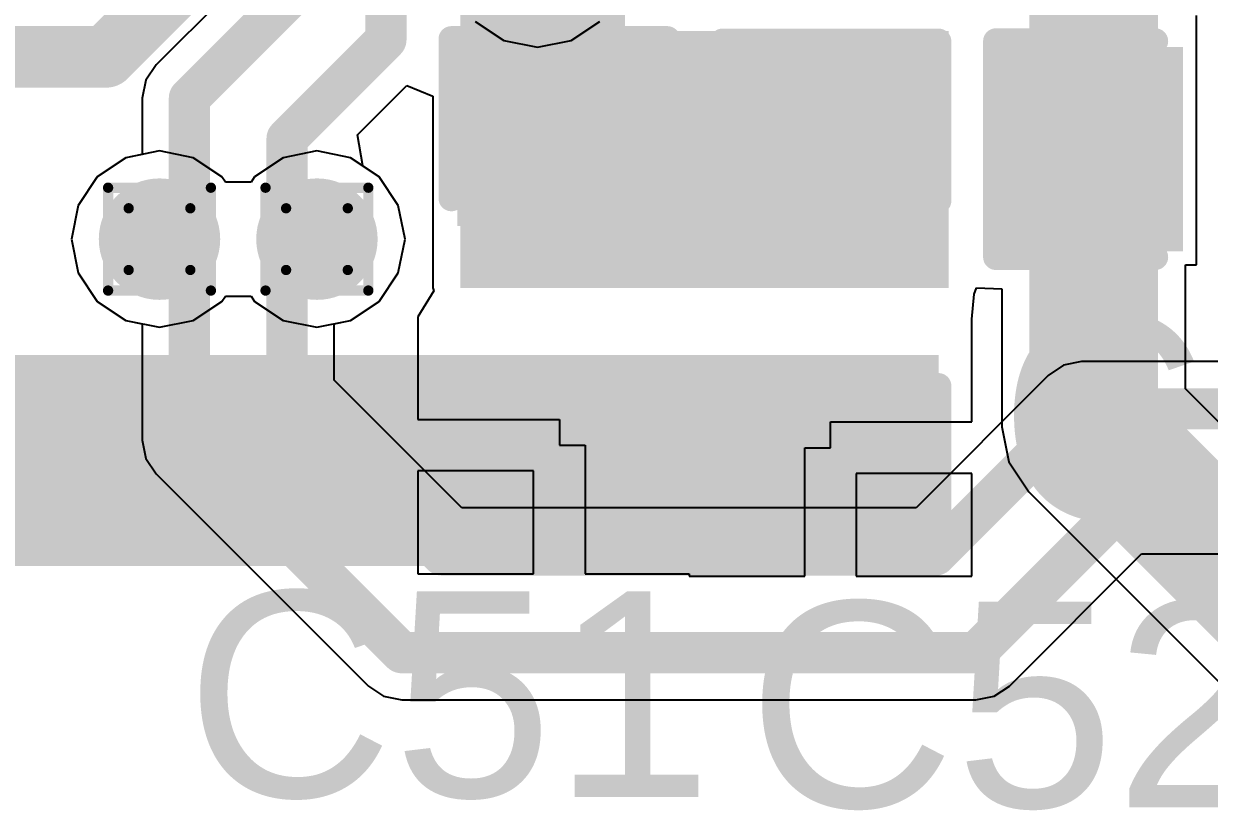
# Model space of a CAD drawing. Header units: inches. Extents: x -0.3 to 9.9, y -0.4 to 5.
# Drawn here: x 3.8748 to 4.1055, y 1.0874 to 1.2404 of the extents above; entities that cross this region are included whole.
import ezdxf

# ---------------------------------------------------------------- set-up
doc = ezdxf.new("R2010")
doc.units = ezdxf.units.IN
doc.header["$MEASUREMENT"] = 0
for name, color, linetype in [('Bottom Layer', 5, 'Continuous'), ('Bottom Solder', 6, 'Continuous'), ('Drill Drawing', 1, 'Continuous'), ('Top Layer', 1, 'Continuous'), ('Top Overlay', 2, 'Continuous'), ('Top Paste', 8, 'Continuous'), ('Top Solder', 216, 'Continuous'), ('Via Holes', 16, 'Continuous')]:
    doc.layers.add(name, color=color, linetype=linetype)
doc.styles.add('Arial', font='', dxfattribs={"height": 0.2})
doc.styles.get('Arial').set_extended_font_data('Arial')

# ---------------------------------------------------------------- blocks, each defined once
blk = doc.blocks.new('C___0603_168')
at = {"layer": 'Top Layer'}
for points in [[(-0.015, 0.0175), (-0.015, -0.0175), (-0.045, -0.0175), (-0.045, 0.0175)], [(0.045, 0.0175), (0.045, -0.0175), (0.015, -0.0175), (0.015, 0.0175)]]:
    blk.add_hatch(color=1, dxfattribs=at).paths.add_polyline_path(points)
at = {"layer": 'Top Paste'}
for points in [[(-0.015, 0.0175), (-0.015, -0.0175), (-0.045, -0.0175), (-0.045, 0.0175)], [(0.045, 0.0175), (0.045, -0.0175), (0.015, -0.0175), (0.015, 0.0175)]]:
    blk.add_hatch(color=8, dxfattribs=at).paths.add_polyline_path(points)
at = {"layer": 'Top Solder'}
for points in [[(-0.01264, 0.01986), (-0.01264, -0.01986), (-0.04736, -0.01986), (-0.04736, 0.01986)], [(0.04736, 0.01986), (0.04736, -0.01986), (0.01264, -0.01986), (0.01264, 0.01986)]]:
    blk.add_hatch(color=216, dxfattribs=at).paths.add_polyline_path(points)
at = {"layer": 'Top Overlay'}
for points in [[(-0.018, 0.021, 0.005, 0.005, 0), (-0.049, 0.021, 0.005, 0.005, 0)], [(-0.049, -0.021, 0.005, 0.005, 0), (-0.049, 0.021, 0.005, 0.005, 0)], [(0.049, 0.021, 0.005, 0.005, 0), (0.018, 0.021, 0.005, 0.005, 0)], [(0.049, -0.021, 0.005, 0.005, 0), (0.049, 0.021, 0.005, 0.005, 0)], [(-0.018, -0.021, 0.005, 0.005, 0), (-0.049, -0.021, 0.005, 0.005, 0)], [(0.049, -0.021, 0.005, 0.005, 0), (0.018, -0.021, 0.005, 0.005, 0)]]:
    blk.add_lwpolyline(points, format="xyseb", dxfattribs=at)
for points in [[(-0.05025, 0.021, 0.0025, 0.0025, 1), (-0.04775, 0.021, 0.0025, 0.0025, 1)], [(-0.05025, 0.021, 0.0025, 0.0025, 1), (-0.04775, 0.021, 0.0025, 0.0025, 1)], [(-0.01925, 0.021, 0.0025, 0.0025, 1), (-0.01675, 0.021, 0.0025, 0.0025, 1)], [(0.01675, 0.021, 0.0025, 0.0025, 1), (0.01925, 0.021, 0.0025, 0.0025, 1)], [(0.04775, 0.021, 0.0025, 0.0025, 1), (0.05025, 0.021, 0.0025, 0.0025, 1)], [(0.04775, 0.021, 0.0025, 0.0025, 1), (0.05025, 0.021, 0.0025, 0.0025, 1)], [(-0.05025, -0.021, 0.0025, 0.0025, 1), (-0.04775, -0.021, 0.0025, 0.0025, 1)], [(-0.05025, -0.021, 0.0025, 0.0025, 1), (-0.04775, -0.021, 0.0025, 0.0025, 1)], [(-0.01925, -0.021, 0.0025, 0.0025, 1), (-0.01675, -0.021, 0.0025, 0.0025, 1)], [(0.01675, -0.021, 0.0025, 0.0025, 1), (0.01925, -0.021, 0.0025, 0.0025, 1)], [(0.04775, -0.021, 0.0025, 0.0025, 1), (0.05025, -0.021, 0.0025, 0.0025, 1)], [(0.04775, -0.021, 0.0025, 0.0025, 1), (0.05025, -0.021, 0.0025, 0.0025, 1)]]:
    blk.add_lwpolyline(points, format="xyseb", close=True, dxfattribs=at)
blk = doc.blocks.new('C___0603_169')
at = {"layer": 'Top Layer'}
for points in [[(-0.015, 0.0175), (-0.015, -0.0175), (-0.045, -0.0175), (-0.045, 0.0175)], [(0.045, 0.0175), (0.045, -0.0175), (0.015, -0.0175), (0.015, 0.0175)]]:
    blk.add_hatch(color=1, dxfattribs=at).paths.add_polyline_path(points)
at = {"layer": 'Top Paste'}
for points in [[(-0.015, 0.0175), (-0.015, -0.0175), (-0.045, -0.0175), (-0.045, 0.0175)], [(0.045, 0.0175), (0.045, -0.0175), (0.015, -0.0175), (0.015, 0.0175)]]:
    blk.add_hatch(color=8, dxfattribs=at).paths.add_polyline_path(points)
at = {"layer": 'Top Solder'}
for points in [[(-0.01264, 0.01986), (-0.01264, -0.01986), (-0.04736, -0.01986), (-0.04736, 0.01986)], [(0.04736, 0.01986), (0.04736, -0.01986), (0.01264, -0.01986), (0.01264, 0.01986)]]:
    blk.add_hatch(color=216, dxfattribs=at).paths.add_polyline_path(points)
at = {"layer": 'Top Overlay'}
for points in [[(-0.018, 0.021, 0.005, 0.005, 0), (-0.049, 0.021, 0.005, 0.005, 0)], [(-0.049, -0.021, 0.005, 0.005, 0), (-0.049, 0.021, 0.005, 0.005, 0)], [(0.049, 0.021, 0.005, 0.005, 0), (0.018, 0.021, 0.005, 0.005, 0)], [(0.049, -0.021, 0.005, 0.005, 0), (0.049, 0.021, 0.005, 0.005, 0)], [(-0.018, -0.021, 0.005, 0.005, 0), (-0.049, -0.021, 0.005, 0.005, 0)], [(0.049, -0.021, 0.005, 0.005, 0), (0.018, -0.021, 0.005, 0.005, 0)]]:
    blk.add_lwpolyline(points, format="xyseb", dxfattribs=at)
for points in [[(-0.05025, 0.021, 0.0025, 0.0025, 1), (-0.04775, 0.021, 0.0025, 0.0025, 1)], [(-0.05025, 0.021, 0.0025, 0.0025, 1), (-0.04775, 0.021, 0.0025, 0.0025, 1)], [(-0.01925, 0.021, 0.0025, 0.0025, 1), (-0.01675, 0.021, 0.0025, 0.0025, 1)], [(0.01675, 0.021, 0.0025, 0.0025, 1), (0.01925, 0.021, 0.0025, 0.0025, 1)], [(0.04775, 0.021, 0.0025, 0.0025, 1), (0.05025, 0.021, 0.0025, 0.0025, 1)], [(0.04775, 0.021, 0.0025, 0.0025, 1), (0.05025, 0.021, 0.0025, 0.0025, 1)], [(-0.05025, -0.021, 0.0025, 0.0025, 1), (-0.04775, -0.021, 0.0025, 0.0025, 1)], [(-0.05025, -0.021, 0.0025, 0.0025, 1), (-0.04775, -0.021, 0.0025, 0.0025, 1)], [(-0.01925, -0.021, 0.0025, 0.0025, 1), (-0.01675, -0.021, 0.0025, 0.0025, 1)], [(0.01675, -0.021, 0.0025, 0.0025, 1), (0.01925, -0.021, 0.0025, 0.0025, 1)], [(0.04775, -0.021, 0.0025, 0.0025, 1), (0.05025, -0.021, 0.0025, 0.0025, 1)], [(0.04775, -0.021, 0.0025, 0.0025, 1), (0.05025, -0.021, 0.0025, 0.0025, 1)]]:
    blk.add_lwpolyline(points, format="xyseb", close=True, dxfattribs=at)
blk = doc.blocks.new('C___0603_170')
at = {"layer": 'Top Layer'}
for points in [[(-0.015, 0.0175), (-0.015, -0.0175), (-0.045, -0.0175), (-0.045, 0.0175)], [(0.045, 0.0175), (0.045, -0.0175), (0.015, -0.0175), (0.015, 0.0175)]]:
    blk.add_hatch(color=1, dxfattribs=at).paths.add_polyline_path(points)
at = {"layer": 'Top Paste'}
for points in [[(-0.015, 0.0175), (-0.015, -0.0175), (-0.045, -0.0175), (-0.045, 0.0175)], [(0.045, 0.0175), (0.045, -0.0175), (0.015, -0.0175), (0.015, 0.0175)]]:
    blk.add_hatch(color=8, dxfattribs=at).paths.add_polyline_path(points)
at = {"layer": 'Top Solder'}
for points in [[(-0.01264, 0.01986), (-0.01264, -0.01986), (-0.04736, -0.01986), (-0.04736, 0.01986)], [(0.04736, 0.01986), (0.04736, -0.01986), (0.01264, -0.01986), (0.01264, 0.01986)]]:
    blk.add_hatch(color=216, dxfattribs=at).paths.add_polyline_path(points)
at = {"layer": 'Top Overlay'}
for points in [[(-0.049, 0.021, 0.005, 0.005, 0), (-0.018, 0.021, 0.005, 0.005, 0)], [(-0.049, -0.021, 0.005, 0.005, 0), (-0.049, 0.021, 0.005, 0.005, 0)], [(0.018, 0.021, 0.005, 0.005, 0), (0.049, 0.021, 0.005, 0.005, 0)], [(0.049, -0.021, 0.005, 0.005, 0), (0.049, 0.021, 0.005, 0.005, 0)], [(-0.049, -0.021, 0.005, 0.005, 0), (-0.018, -0.021, 0.005, 0.005, 0)], [(0.018, -0.021, 0.005, 0.005, 0), (0.049, -0.021, 0.005, 0.005, 0)]]:
    blk.add_lwpolyline(points, format="xyseb", dxfattribs=at)
for points in [[(-0.05025, 0.021, 0.0025, 0.0025, 1), (-0.04775, 0.021, 0.0025, 0.0025, 1)], [(-0.05025, 0.021, 0.0025, 0.0025, 1), (-0.04775, 0.021, 0.0025, 0.0025, 1)], [(-0.01925, 0.021, 0.0025, 0.0025, 1), (-0.01675, 0.021, 0.0025, 0.0025, 1)], [(0.01675, 0.021, 0.0025, 0.0025, 1), (0.01925, 0.021, 0.0025, 0.0025, 1)], [(0.04775, 0.021, 0.0025, 0.0025, 1), (0.05025, 0.021, 0.0025, 0.0025, 1)], [(0.04775, 0.021, 0.0025, 0.0025, 1), (0.05025, 0.021, 0.0025, 0.0025, 1)], [(-0.05025, -0.021, 0.0025, 0.0025, 1), (-0.04775, -0.021, 0.0025, 0.0025, 1)], [(-0.05025, -0.021, 0.0025, 0.0025, 1), (-0.04775, -0.021, 0.0025, 0.0025, 1)], [(-0.01925, -0.021, 0.0025, 0.0025, 1), (-0.01675, -0.021, 0.0025, 0.0025, 1)], [(0.01675, -0.021, 0.0025, 0.0025, 1), (0.01925, -0.021, 0.0025, 0.0025, 1)], [(0.04775, -0.021, 0.0025, 0.0025, 1), (0.05025, -0.021, 0.0025, 0.0025, 1)], [(0.04775, -0.021, 0.0025, 0.0025, 1), (0.05025, -0.021, 0.0025, 0.0025, 1)]]:
    blk.add_lwpolyline(points, format="xyseb", close=True, dxfattribs=at)

msp = doc.modelspace()

# ---------------------------------------------------------------- hatches: boundary and pattern name
at = {"layer": 'Bottom Layer'}
h = msp.add_hatch(color=5, dxfattribs=at)
edge = h.paths.add_edge_path()
edge.add_arc((3.90126, 1.1985), 0.01181, 0, 360)
h = msp.add_hatch(color=5, dxfattribs=at)
edge = h.paths.add_edge_path()
edge.add_arc((3.93189, 1.1985), 0.01181, 0, 360)
at = {"layer": 'Bottom Solder'}
h = msp.add_hatch(color=6, dxfattribs=at)
edge = h.paths.add_edge_path()
edge.add_arc((3.90126, 1.1985), 0.00591, 0, 360)
h = msp.add_hatch(color=6, dxfattribs=at)
edge = h.paths.add_edge_path()
edge.add_arc((3.93189, 1.1985), 0.00591, 0, 360)
at = {"layer": 'Top Layer'}
for points in [[(3.95982, 1.19), (3.99182, 1.19), (3.99182, 1.29295), (3.95982, 1.29295)], [(3.95982, 1.189), (4.05482, 1.189), (4.05482, 1.239), (3.95982, 1.239)], [(4.01282, 1.189), (4.05482, 1.189), (4.05482, 1.23795), (4.01282, 1.23795)], [(3.84282, 1.13495), (4.05282, 1.13495), (4.05282, 1.17595), (3.84282, 1.17595)]]:
    msp.add_hatch(color=1, dxfattribs=at).paths.add_polyline_path(points)
h = msp.add_hatch(color=1, dxfattribs=at)
edge = h.paths.add_edge_path()
edge.add_arc((3.90126, 1.1985), 0.01181, 0, 360)
h = msp.add_hatch(color=1, dxfattribs=at)
edge = h.paths.add_edge_path()
edge.add_arc((3.93189, 1.1985), 0.01181, 0, 360)
at = {"layer": 'Top Solder'}
h = msp.add_hatch(color=216, dxfattribs=at)
edge = h.paths.add_edge_path()
edge.add_arc((3.90126, 1.1985), 0.00591, 0, 360)
h = msp.add_hatch(color=216, dxfattribs=at)
edge = h.paths.add_edge_path()
edge.add_arc((3.93189, 1.1985), 0.00591, 0, 360)
at = {"layer": 'Via Holes'}
h = msp.add_hatch(color=7, dxfattribs=at)
edge = h.paths.add_edge_path()
edge.add_arc((3.90126, 1.1985), 0.00591, 0, 360)
h = msp.add_hatch(color=7, dxfattribs=at)
edge = h.paths.add_edge_path()
edge.add_arc((3.93189, 1.1985), 0.00591, 0, 360)

# ---------------------------------------------------------------- linework, layer by layer
at = {"layer": 'Bottom Layer'}
for p, q in [((3.9627, 1.24083), (3.96826, 1.23711)), ((3.98138, 1.23711), (3.98694, 1.24083)), ((3.96826, 1.23711), (3.97482, 1.23581)), ((3.97482, 1.23581), (3.98138, 1.23711)), ((3.90126, 1.21564), (3.8947, 1.21434)), ((3.90782, 1.21434), (3.90126, 1.21564)), ((3.93189, 1.21564), (3.92533, 1.21434)), ((3.93844, 1.21434), (3.93189, 1.21564)), ((3.8947, 1.21434), (3.88914, 1.21062)), ((3.91338, 1.21062), (3.90782, 1.21434)), ((3.92533, 1.21434), (3.91977, 1.21062)), ((3.94401, 1.21062), (3.93844, 1.21434)), ((3.88914, 1.21062), (3.88543, 1.20506)), ((3.91407, 1.20959), (3.91338, 1.21062)), ((3.91907, 1.20959), (3.91407, 1.20959)), ((3.91977, 1.21062), (3.91907, 1.20959)), ((3.94772, 1.20506), (3.94401, 1.21062)), ((3.88543, 1.20506), (3.88412, 1.1985)), ((3.94903, 1.1985), (3.94772, 1.20506)), ((3.88412, 1.1985), (3.88543, 1.19194)), ((3.94772, 1.19194), (3.94903, 1.1985)), ((3.88543, 1.19194), (3.88914, 1.18638)), ((3.94401, 1.18638), (3.94772, 1.19194)), ((3.88914, 1.18638), (3.8947, 1.18266)), ((3.93844, 1.18266), (3.94401, 1.18638)), ((3.8947, 1.18266), (3.8979, 1.18203)), ((3.8979, 1.18203), (3.8979, 1.15938)), ((3.93525, 1.18203), (3.93844, 1.18266)), ((3.93525, 1.17105), (3.93525, 1.18203)), ((4.08066, 1.17468), (4.07715, 1.17398)), ((4.37573, 1.17468), (4.08066, 1.17468)), ((4.07417, 1.17199), (4.04844, 1.14625)), ((4.07715, 1.17398), (4.07417, 1.17199)), ((3.96005, 1.14625), (3.93525, 1.17105)), ((3.8979, 1.15938), (3.8986, 1.15587)), ((3.8986, 1.15587), (3.90059, 1.15289)), ((3.90059, 1.15289), (3.94189, 1.11159)), ((4.04844, 1.14625), (3.96005, 1.14625)), ((4.0666, 1.11159), (4.09233, 1.13732)), ((4.09233, 1.13732), (4.37573, 1.13732)), ((3.94189, 1.11159), (3.94487, 1.1096)), ((3.94487, 1.1096), (3.94838, 1.1089)), ((4.06011, 1.1089), (4.06362, 1.1096)), ((4.06362, 1.1096), (4.0666, 1.11159)), ((3.94838, 1.1089), (4.06011, 1.1089))]:
    msp.add_line(p, q, dxfattribs=at)
for points in [[(3.90126, 1.19427, 0.008, 0.008, 0), (3.90126, 1.1985, 0.008, 0.008, 0)], [(3.93189, 1.19427, 0.008, 0.008, 0), (3.93189, 1.1985, 0.008, 0.008, 0)], [(3.90126, 1.19427, 0.008, 0.008, 0), (3.90707, 1.18846, 0.008, 0.008, 0)], [(3.92607, 1.18846, 0.008, 0.008, 0), (3.93189, 1.19427, 0.008, 0.008, 0)], [(3.90707, 1.15938, 0.008, 0.008, 0), (3.90707, 1.18846, 0.008, 0.008, 0)], [(3.92607, 1.16725, 0.008, 0.008, 0), (3.92607, 1.18846, 0.008, 0.008, 0)], [(3.92607, 1.16725, 0.008, 0.008, 0), (3.95625, 1.13708, 0.008, 0.008, 0)], [(4.05224, 1.13708, 0.008, 0.008, 0), (4.08066, 1.1655, 0.008, 0.008, 0)], [(4.08066, 1.1655, 0.008, 0.008, 0), (4.3795, 1.1655, 0.008, 0.008, 0)], [(3.90707, 1.15938, 0.008, 0.008, 0), (3.94838, 1.11808, 0.008, 0.008, 0)], [(4.06011, 1.11808, 0.008, 0.008, 0), (4.08853, 1.1465, 0.008, 0.008, 0)], [(4.08853, 1.1465, 0.008, 0.008, 0), (4.3795, 1.1465, 0.008, 0.008, 0)], [(3.95625, 1.13708, 0.008, 0.008, 0), (4.05224, 1.13708, 0.008, 0.008, 0)], [(3.94838, 1.11808, 0.008, 0.008, 0), (4.06011, 1.11808, 0.008, 0.008, 0)]]:
    msp.add_lwpolyline(points, format="xyseb", dxfattribs=at)
for points in [[(3.89926, 1.1985, 0.004, 0.004, 1), (3.90326, 1.1985, 0.004, 0.004, 1)], [(3.92989, 1.1985, 0.004, 0.004, 1), (3.93389, 1.1985, 0.004, 0.004, 1)], [(3.89926, 1.19427, 0.004, 0.004, 1), (3.90326, 1.19427, 0.004, 0.004, 1)], [(3.89926, 1.19427, 0.004, 0.004, 1), (3.90326, 1.19427, 0.004, 0.004, 1)], [(3.92989, 1.19427, 0.004, 0.004, 1), (3.93389, 1.19427, 0.004, 0.004, 1)], [(3.92989, 1.19427, 0.004, 0.004, 1), (3.93389, 1.19427, 0.004, 0.004, 1)], [(3.90507, 1.18846, 0.004, 0.004, 1), (3.90907, 1.18846, 0.004, 0.004, 1)], [(3.90507, 1.18846, 0.004, 0.004, 1), (3.90907, 1.18846, 0.004, 0.004, 1)], [(3.92407, 1.18846, 0.004, 0.004, 1), (3.92807, 1.18846, 0.004, 0.004, 1)], [(3.92407, 1.18846, 0.004, 0.004, 1), (3.92807, 1.18846, 0.004, 0.004, 1)], [(3.92407, 1.16725, 0.004, 0.004, 1), (3.92807, 1.16725, 0.004, 0.004, 1)], [(3.92407, 1.16725, 0.004, 0.004, 1), (3.92807, 1.16725, 0.004, 0.004, 1)], [(4.07866, 1.1655, 0.004, 0.004, 1), (4.08266, 1.1655, 0.004, 0.004, 1)], [(4.07866, 1.1655, 0.004, 0.004, 1), (4.08266, 1.1655, 0.004, 0.004, 1)], [(3.90507, 1.15938, 0.004, 0.004, 1), (3.90907, 1.15938, 0.004, 0.004, 1)], [(3.90507, 1.15938, 0.004, 0.004, 1), (3.90907, 1.15938, 0.004, 0.004, 1)], [(4.08653, 1.1465, 0.004, 0.004, 1), (4.09053, 1.1465, 0.004, 0.004, 1)], [(4.08653, 1.1465, 0.004, 0.004, 1), (4.09053, 1.1465, 0.004, 0.004, 1)], [(3.95425, 1.13708, 0.004, 0.004, 1), (3.95825, 1.13708, 0.004, 0.004, 1)], [(3.95425, 1.13708, 0.004, 0.004, 1), (3.95825, 1.13708, 0.004, 0.004, 1)], [(4.05024, 1.13708, 0.004, 0.004, 1), (4.05424, 1.13708, 0.004, 0.004, 1)], [(4.05024, 1.13708, 0.004, 0.004, 1), (4.05424, 1.13708, 0.004, 0.004, 1)], [(3.94638, 1.11808, 0.004, 0.004, 1), (3.95038, 1.11808, 0.004, 0.004, 1)], [(3.94638, 1.11808, 0.004, 0.004, 1), (3.95038, 1.11808, 0.004, 0.004, 1)], [(4.05811, 1.11808, 0.004, 0.004, 1), (4.06211, 1.11808, 0.004, 0.004, 1)], [(4.05811, 1.11808, 0.004, 0.004, 1), (4.06211, 1.11808, 0.004, 0.004, 1)]]:
    msp.add_lwpolyline(points, format="xyseb", close=True, dxfattribs=at)
at = {"layer": 'Drill Drawing'}
for points in [[(3.89126, 1.2085, 0.002, 0.002, 0), (3.91126, 1.2085, 0.002, 0.002, 0)], [(3.89126, 1.1885, 0.002, 0.002, 0), (3.89126, 1.2085, 0.002, 0.002, 0)], [(3.91126, 1.1885, 0.002, 0.002, 0), (3.91126, 1.2085, 0.002, 0.002, 0)], [(3.92189, 1.2085, 0.002, 0.002, 0), (3.94189, 1.2085, 0.002, 0.002, 0)], [(3.92189, 1.1885, 0.002, 0.002, 0), (3.92189, 1.2085, 0.002, 0.002, 0)], [(3.94189, 1.1885, 0.002, 0.002, 0), (3.94189, 1.2085, 0.002, 0.002, 0)], [(3.89526, 1.2045, 0.002, 0.002, 0), (3.90726, 1.2045, 0.002, 0.002, 0)], [(3.89526, 1.1925, 0.002, 0.002, 0), (3.89526, 1.2045, 0.002, 0.002, 0)], [(3.90726, 1.1925, 0.002, 0.002, 0), (3.90726, 1.2045, 0.002, 0.002, 0)], [(3.92589, 1.2045, 0.002, 0.002, 0), (3.93789, 1.2045, 0.002, 0.002, 0)], [(3.92589, 1.1925, 0.002, 0.002, 0), (3.92589, 1.2045, 0.002, 0.002, 0)], [(3.93789, 1.1925, 0.002, 0.002, 0), (3.93789, 1.2045, 0.002, 0.002, 0)], [(3.89526, 1.1925, 0.002, 0.002, 0), (3.90726, 1.1925, 0.002, 0.002, 0)], [(3.92589, 1.1925, 0.002, 0.002, 0), (3.93789, 1.1925, 0.002, 0.002, 0)], [(3.89126, 1.1885, 0.002, 0.002, 0), (3.91126, 1.1885, 0.002, 0.002, 0)], [(3.92189, 1.1885, 0.002, 0.002, 0), (3.94189, 1.1885, 0.002, 0.002, 0)]]:
    msp.add_lwpolyline(points, format="xyseb", dxfattribs=at)
for points in [[(3.89076, 1.2085, 0.001, 0.001, 1), (3.89176, 1.2085, 0.001, 0.001, 1)], [(3.89076, 1.2085, 0.001, 0.001, 1), (3.89176, 1.2085, 0.001, 0.001, 1)], [(3.91076, 1.2085, 0.001, 0.001, 1), (3.91176, 1.2085, 0.001, 0.001, 1)], [(3.91076, 1.2085, 0.001, 0.001, 1), (3.91176, 1.2085, 0.001, 0.001, 1)], [(3.92139, 1.2085, 0.001, 0.001, 1), (3.92239, 1.2085, 0.001, 0.001, 1)], [(3.92139, 1.2085, 0.001, 0.001, 1), (3.92239, 1.2085, 0.001, 0.001, 1)], [(3.94139, 1.2085, 0.001, 0.001, 1), (3.94239, 1.2085, 0.001, 0.001, 1)], [(3.94139, 1.2085, 0.001, 0.001, 1), (3.94239, 1.2085, 0.001, 0.001, 1)], [(3.89476, 1.2045, 0.001, 0.001, 1), (3.89576, 1.2045, 0.001, 0.001, 1)], [(3.89476, 1.2045, 0.001, 0.001, 1), (3.89576, 1.2045, 0.001, 0.001, 1)], [(3.90676, 1.2045, 0.001, 0.001, 1), (3.90776, 1.2045, 0.001, 0.001, 1)], [(3.90676, 1.2045, 0.001, 0.001, 1), (3.90776, 1.2045, 0.001, 0.001, 1)], [(3.92539, 1.2045, 0.001, 0.001, 1), (3.92639, 1.2045, 0.001, 0.001, 1)], [(3.92539, 1.2045, 0.001, 0.001, 1), (3.92639, 1.2045, 0.001, 0.001, 1)], [(3.93739, 1.2045, 0.001, 0.001, 1), (3.93839, 1.2045, 0.001, 0.001, 1)], [(3.93739, 1.2045, 0.001, 0.001, 1), (3.93839, 1.2045, 0.001, 0.001, 1)], [(3.89476, 1.1925, 0.001, 0.001, 1), (3.89576, 1.1925, 0.001, 0.001, 1)], [(3.89476, 1.1925, 0.001, 0.001, 1), (3.89576, 1.1925, 0.001, 0.001, 1)], [(3.90676, 1.1925, 0.001, 0.001, 1), (3.90776, 1.1925, 0.001, 0.001, 1)], [(3.90676, 1.1925, 0.001, 0.001, 1), (3.90776, 1.1925, 0.001, 0.001, 1)], [(3.92539, 1.1925, 0.001, 0.001, 1), (3.92639, 1.1925, 0.001, 0.001, 1)], [(3.92539, 1.1925, 0.001, 0.001, 1), (3.92639, 1.1925, 0.001, 0.001, 1)], [(3.93739, 1.1925, 0.001, 0.001, 1), (3.93839, 1.1925, 0.001, 0.001, 1)], [(3.93739, 1.1925, 0.001, 0.001, 1), (3.93839, 1.1925, 0.001, 0.001, 1)], [(3.89076, 1.1885, 0.001, 0.001, 1), (3.89176, 1.1885, 0.001, 0.001, 1)], [(3.89076, 1.1885, 0.001, 0.001, 1), (3.89176, 1.1885, 0.001, 0.001, 1)], [(3.91076, 1.1885, 0.001, 0.001, 1), (3.91176, 1.1885, 0.001, 0.001, 1)], [(3.91076, 1.1885, 0.001, 0.001, 1), (3.91176, 1.1885, 0.001, 0.001, 1)], [(3.92139, 1.1885, 0.001, 0.001, 1), (3.92239, 1.1885, 0.001, 0.001, 1)], [(3.92139, 1.1885, 0.001, 0.001, 1), (3.92239, 1.1885, 0.001, 0.001, 1)], [(3.94139, 1.1885, 0.001, 0.001, 1), (3.94239, 1.1885, 0.001, 0.001, 1)], [(3.94139, 1.1885, 0.001, 0.001, 1), (3.94239, 1.1885, 0.001, 0.001, 1)]]:
    msp.add_lwpolyline(points, format="xyseb", close=True, dxfattribs=at)
at = {"layer": 'Top Layer'}
for p, q in [((3.91363, 1.24544), (3.90059, 1.2324)), ((4.103, 1.2385), (4.103, 1.242)), ((4.103, 1.1935), (4.103, 1.2385)), ((4.103, 1.2385), (4.103, 1.2385)), ((3.90059, 1.2324), (3.8986, 1.22942)), ((3.8986, 1.22942), (3.8979, 1.22591)), ((3.93979, 1.21878), (3.94941, 1.2284)), ((3.94941, 1.2284), (3.95441, 1.22633)), ((3.8979, 1.22591), (3.8979, 1.21497)), ((3.95441, 1.22633), (3.95441, 1.189)), ((3.94082, 1.21275), (3.93979, 1.21878)), ((3.8947, 1.21434), (3.88914, 1.21062)), ((3.8979, 1.21497), (3.8947, 1.21434)), ((3.94401, 1.21062), (3.94082, 1.21275)), ((3.88914, 1.21062), (3.88543, 1.20506)), ((3.94772, 1.20506), (3.94401, 1.21062)), ((3.88543, 1.20506), (3.88412, 1.1985)), ((3.94903, 1.1985), (3.94772, 1.20506)), ((3.88412, 1.1985), (3.88543, 1.19194)), ((3.94772, 1.19194), (3.94903, 1.1985)), ((4.10084, 1.16939), (4.10084, 1.1935)), ((4.10084, 1.1935), (4.103, 1.1935)), ((3.88543, 1.19194), (3.88914, 1.18638)), ((3.94401, 1.18638), (3.94772, 1.19194)), ((3.95465, 1.18842), (3.95155, 1.18342)), ((3.95441, 1.189), (3.95465, 1.18842)), ((4.05973, 1.18778), (4.06023, 1.189)), ((4.06023, 1.189), (4.06516, 1.18881)), ((4.06516, 1.18881), (4.06516, 1.162)), ((3.88914, 1.18638), (3.8947, 1.18266)), ((3.90782, 1.18266), (3.91338, 1.18638)), ((3.91338, 1.18638), (3.91407, 1.18741)), ((3.91407, 1.18741), (3.91907, 1.18741)), ((3.91907, 1.18741), (3.91977, 1.18638)), ((3.91977, 1.18638), (3.92533, 1.18266)), ((3.93844, 1.18266), (3.94401, 1.18638)), ((4.05932, 1.18295), (4.05973, 1.18778)), ((3.95155, 1.18342), (3.95155, 1.18342)), ((3.95155, 1.18342), (3.95155, 1.16342)), ((3.8947, 1.18266), (3.90126, 1.18136)), ((3.90126, 1.18136), (3.90782, 1.18266)), ((3.92533, 1.18266), (3.93189, 1.18136)), ((3.93189, 1.18136), (3.93844, 1.18266)), ((4.05932, 1.18004), (4.05932, 1.18295)), ((4.05932, 1.16295), (4.05932, 1.18004)), ((4.15139, 1.11884), (4.10084, 1.16939)), ((3.95155, 1.16342), (3.97905, 1.16342)), ((3.97905, 1.16342), (3.97905, 1.15842)), ((4.03182, 1.15795), (4.03182, 1.16295)), ((4.03182, 1.16295), (4.05932, 1.16295)), ((4.06516, 1.162), (4.06652, 1.15517)), ((3.97905, 1.15842), (3.98405, 1.15842)), ((3.98405, 1.15842), (3.98405, 1.13342)), ((4.02682, 1.13295), (4.02682, 1.15795)), ((4.02682, 1.15795), (4.03182, 1.15795)), ((3.97405, 1.15342), (3.95155, 1.15342)), ((3.95155, 1.15342), (3.95155, 1.13342)), ((3.97405, 1.13342), (3.97405, 1.15342)), ((4.06652, 1.15517), (4.07038, 1.14938)), ((4.05932, 1.15295), (4.03682, 1.15295)), ((4.03682, 1.15295), (4.03682, 1.13295)), ((4.05932, 1.13295), (4.05932, 1.15295)), ((4.07038, 1.14938), (4.13138, 1.08838)), ((3.95155, 1.13342), (3.97405, 1.13342)), ((3.98405, 1.13342), (4.00432, 1.13342)), ((4.00432, 1.13342), (4.00432, 1.13295)), ((4.00432, 1.13295), (4.02682, 1.13295)), ((4.03682, 1.13295), (4.05932, 1.13295))]:
    msp.add_line(p, q, dxfattribs=at)
for points in [[(3.94532, 1.23729, 0.008, 0.008, 0), (3.94532, 1.27683, 0.008, 0.008, 0)], [(4.083, 1.216, 0.025, 0.025, 0), (4.083, 1.2645, 0.025, 0.025, 0)], [(3.89082, 1.23395, 0.012, 0.012, 0), (3.90629, 1.24942, 0.012, 0.012, 0)], [(3.90707, 1.22591, 0.008, 0.008, 0), (3.92632, 1.24516, 0.008, 0.008, 0)], [(3.92607, 1.21804, 0.008, 0.008, 0), (3.94532, 1.23729, 0.008, 0.008, 0)], [(3.85582, 1.23395, 0.012, 0.012, 0), (3.89082, 1.23395, 0.012, 0.012, 0)], [(3.90707, 1.20854, 0.008, 0.008, 0), (3.90707, 1.22591, 0.008, 0.008, 0)], [(4.083, 1.162, 0.025, 0.025, 0), (4.083, 1.216, 0.025, 0.025, 0)], [(3.92607, 1.20854, 0.008, 0.008, 0), (3.92607, 1.21804, 0.008, 0.008, 0)], [(4.083, 1.162, 0.025, 0.025, 0), (4.144, 1.101, 0.025, 0.025, 0)]]:
    msp.add_lwpolyline(points, format="xyseb", dxfattribs=at)
for points in [[(3.94332, 1.23729, 0.004, 0.004, 1), (3.94732, 1.23729, 0.004, 0.004, 1)], [(3.94332, 1.23729, 0.004, 0.004, 1), (3.94732, 1.23729, 0.004, 0.004, 1)], [(3.88782, 1.23395, 0.006, 0.006, 1), (3.89382, 1.23395, 0.006, 0.006, 1)], [(3.88782, 1.23395, 0.006, 0.006, 1), (3.89382, 1.23395, 0.006, 0.006, 1)], [(3.90507, 1.22591, 0.004, 0.004, 1), (3.90907, 1.22591, 0.004, 0.004, 1)], [(3.90507, 1.22591, 0.004, 0.004, 1), (3.90907, 1.22591, 0.004, 0.004, 1)], [(4.07675, 1.216, 0.0125, 0.0125, 1), (4.08925, 1.216, 0.0125, 0.0125, 1)], [(4.07675, 1.216, 0.0125, 0.0125, 1), (4.08925, 1.216, 0.0125, 0.0125, 1)], [(3.92407, 1.21804, 0.004, 0.004, 1), (3.92807, 1.21804, 0.004, 0.004, 1)], [(3.92407, 1.21804, 0.004, 0.004, 1), (3.92807, 1.21804, 0.004, 0.004, 1)], [(3.90507, 1.20854, 0.004, 0.004, 1), (3.90907, 1.20854, 0.004, 0.004, 1)], [(3.92407, 1.20854, 0.004, 0.004, 1), (3.92807, 1.20854, 0.004, 0.004, 1)], [(4.07675, 1.162, 0.0125, 0.0125, 1), (4.08925, 1.162, 0.0125, 0.0125, 1)], [(4.07675, 1.162, 0.0125, 0.0125, 1), (4.08925, 1.162, 0.0125, 0.0125, 1)]]:
    msp.add_lwpolyline(points, format="xyseb", close=True, dxfattribs=at)

# ---------------------------------------------------------------- block references
at = {"rotation": 270}
for name, p in [('C___0603_169', (3.97905, 1.18842)), ('C___0603_168', (4.03182, 1.18795))]:
    msp.add_blockref(name, p, dxfattribs=at)
msp.add_blockref('C___0603_170', (4.113, 1.216))

# ---------------------------------------------------------------- texts
at = {"layer": 'Top Overlay', "style": 'Arial'}
for s, p in [('C50', (4.06468, 1.14401)), ('C51', (3.90635, 1.09001)), ('C52', (4.01568, 1.08801))]:
    msp.add_text(s, height=0.04, dxfattribs=at).set_placement(p)

doc.saveas('drawing.dxf')
